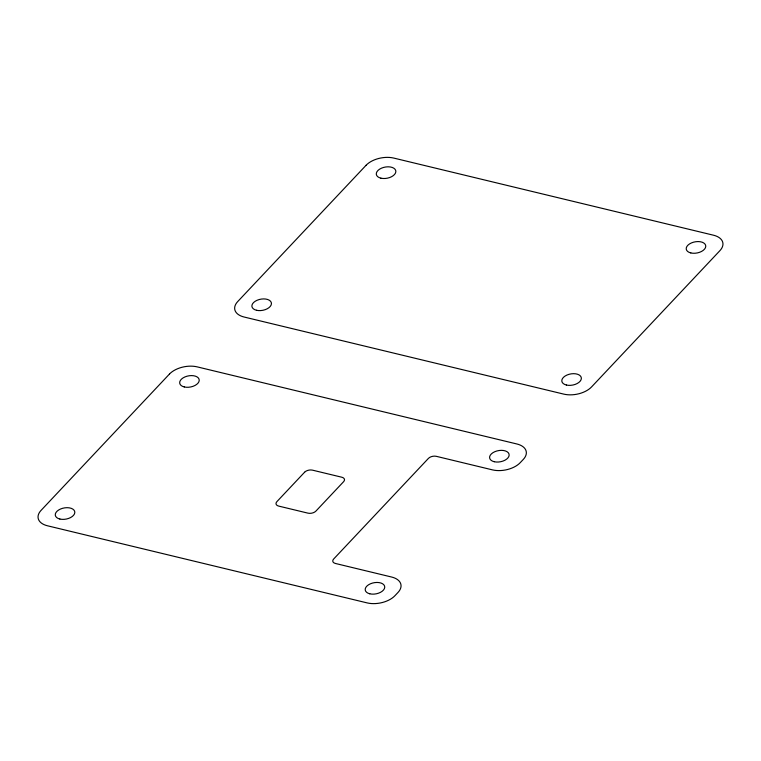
<?xml version="1.0" encoding="UTF-8"?>
<svg xmlns="http://www.w3.org/2000/svg" width="761" height="761" viewBox="0 0 761 761"><rect width="100%" height="100%" fill="white"/><g stroke="black" fill="none" stroke-linecap="round" stroke-linejoin="round"><path stroke-width="1.14" d="M169.437 374.079L41.094 510.346A20.376 11.653 -10.6 0 0 47.515 525.794L367.192 602.912A20.376 11.653 -10.6 0 0 394.94 595.701L397.993 592.467A20.376 11.653 -10.6 0 0 391.582 577.019L335.449 563.473A5.822 3.329 -10.6 0 1 333.622 559.059L428.424 458.398A5.822 3.329 -10.6 0 1 436.357 456.334L492.481 469.879A20.376 11.653 -10.6 0 0 520.229 462.669L523.283 459.435A20.376 11.653 -10.6 0 0 516.871 443.977L197.185 366.869A20.376 11.653 -10.6 0 0 169.437 374.079M366.06 165.299L237.717 301.565A20.376 11.653 -10.6 0 0 244.129 317.023L563.815 394.131A20.376 11.653 -10.6 0 0 591.563 386.921L719.906 250.654A20.376 11.653 -10.6 0 0 713.485 235.206L393.808 158.088A20.376 11.653 -10.6 0 0 366.06 165.299M304.6 472.22L276.861 501.68A5.822 3.329 -10.6 0 0 278.697 506.094L307.977 513.152A5.822 3.329 -10.6 0 0 315.91 511.097L343.649 481.637A5.822 3.329 -10.6 0 0 341.813 477.223L312.533 470.165A5.822 3.329 -10.6 0 0 304.6 472.22M690.807 252.928A9.893 5.66 -10.6 0 0 705.761 246.412A9.893 5.66 -10.6 0 0 691.397 242.94A9.893 5.66 -10.6 0 0 690.807 252.928M566.403 385.028A9.893 5.66 -10.6 0 0 581.356 378.502A9.893 5.66 -10.6 0 0 566.993 375.04A9.893 5.66 -10.6 0 0 566.403 385.028M256.486 310.269A9.893 5.66 -10.6 0 0 271.439 303.744A9.893 5.66 -10.6 0 0 257.066 300.281A9.893 5.66 -10.6 0 0 256.486 310.269M380.89 178.169A9.893 5.66 -10.6 0 0 395.844 171.653A9.893 5.66 -10.6 0 0 381.47 168.181A9.893 5.66 -10.6 0 0 380.89 178.169M494.184 461.708A9.893 5.66 -10.6 0 0 509.147 455.183A9.893 5.66 -10.6 0 0 494.774 451.72A9.893 5.66 -10.6 0 0 494.184 461.708M369.779 593.799A9.893 5.66 -10.6 0 0 384.743 587.283A9.893 5.66 -10.6 0 0 370.369 583.82A9.893 5.66 -10.6 0 0 369.779 593.799M59.862 519.04A9.893 5.66 -10.6 0 0 74.816 512.524A9.893 5.66 -10.6 0 0 60.452 509.052A9.893 5.66 -10.6 0 0 59.862 519.04M184.267 386.949A9.893 5.66 -10.6 0 0 199.22 380.424A9.893 5.66 -10.6 0 0 184.856 376.961A9.893 5.66 -10.6 0 0 184.267 386.949"/></g></svg>
